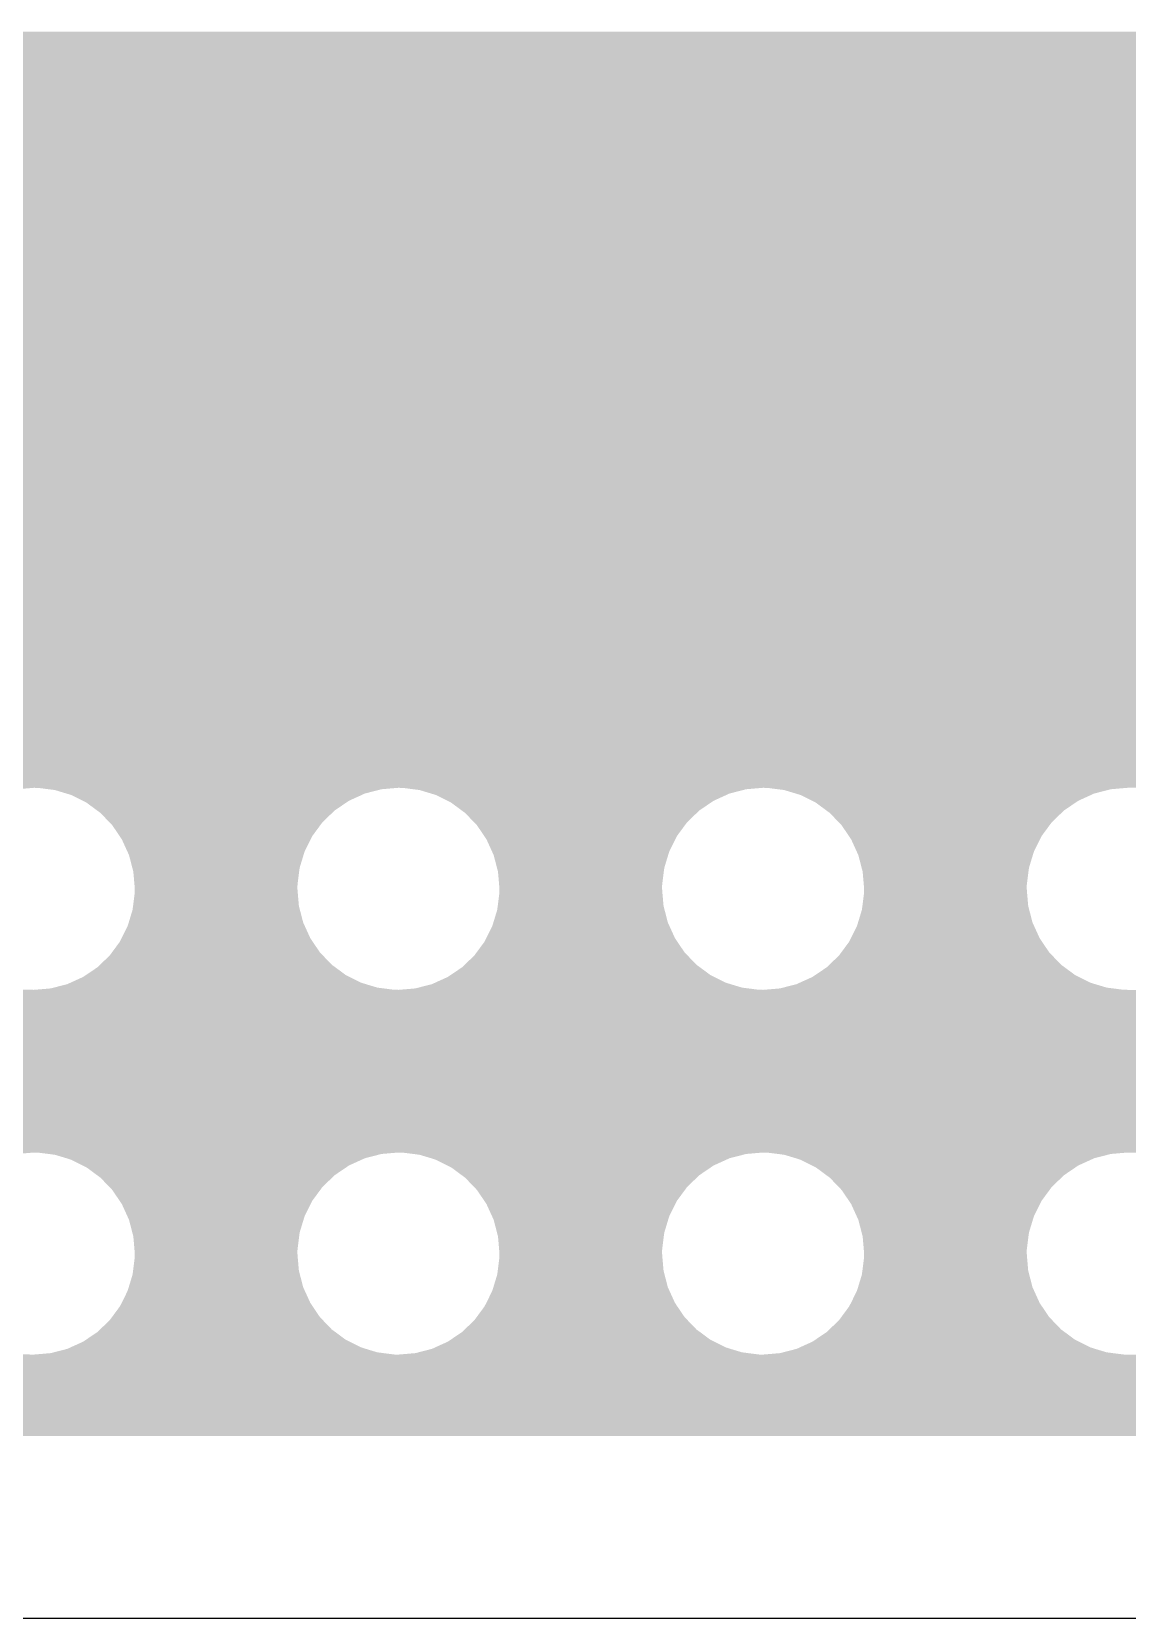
# Model space of a CAD drawing. Extents: x 295 to 953, y 10 to 290.
# Drawn here: x 816.61 to 834.16, y 78 to 103.41 of the extents above; entities that cross this region are included whole.
import ezdxf

# ---------------------------------------------------------------- set-up
doc = ezdxf.new("R2010")
doc.units = 0
doc.header["$LTSCALE"] = 5
doc.header["$MEASUREMENT"] = 0
doc.layers.add('PWR', color=7, linetype='CONTINUOUS')

msp = doc.modelspace()

# ---------------------------------------------------------------- linework, layer by layer
at = {"layer": 'PWR'}
msp.add_line((515.377, 78), (858.075, 78), dxfattribs=at)
for points in [[(676.581, 102.411), (676.581, 103.246), (862.053, 102.411), (862.053, 103.246)], [(807.88, 103.246), (808.099, 103.27), (862.053, 103.246), (862.053, 103.27)], [(808.099, 103.27), (808.309, 103.338), (862.053, 103.27), (862.053, 103.338)], [(808.309, 103.338), (808.445, 103.413), (862.053, 103.338), (862.053, 103.413)], [(751.743, 102.407), (751.651, 102.411), (862.053, 102.407), (862.053, 102.411)], [(751.959, 102.364), (751.743, 102.407), (862.053, 102.364), (862.053, 102.407)], [(752.161, 102.277), (751.959, 102.364), (862.053, 102.277), (862.053, 102.364)], [(752.341, 102.15), (752.161, 102.277), (862.053, 102.15), (862.053, 102.277)], [(752.49, 101.987), (752.341, 102.15), (862.053, 101.987), (862.053, 102.15)], [(752.601, 101.797), (752.49, 101.987), (862.053, 101.797), (862.053, 101.987)], [(752.64, 101.681), (752.601, 101.797), (862.053, 101.681), (862.053, 101.797)], [(756.124, 101.676), (756.032, 101.681), (845.085, 101.676), (845.123, 101.681)], [(756.222, 101.657), (756.124, 101.676), (844.904, 101.657), (845.085, 101.676)], [(756.34, 101.634), (756.222, 101.657), (844.833, 101.634), (844.904, 101.657)], [(756.447, 101.588), (756.34, 101.634), (844.694, 101.588), (844.833, 101.634)], [(756.543, 101.547), (756.447, 101.588), (844.623, 101.547), (844.694, 101.588)], [(756.641, 101.477), (756.543, 101.547), (844.504, 101.477), (844.623, 101.547)], [(756.723, 101.419), (756.641, 101.477), (844.441, 101.419), (844.504, 101.477)], [(756.806, 101.328), (756.723, 101.419), (844.341, 101.328), (844.441, 101.419)], [(756.872, 101.257), (756.806, 101.328), (844.29, 101.257), (844.341, 101.328)], [(756.935, 101.148), (756.872, 101.257), (844.214, 101.148), (844.29, 101.257)], [(756.983, 101.066), (756.935, 101.148), (844.178, 101.066), (844.214, 101.148)], [(757.023, 100.946), (756.983, 101.066), (844.127, 100.946), (844.178, 101.066)], [(757.052, 100.857), (757.023, 100.946), (844.109, 100.857), (844.127, 100.946)], [(757.065, 100.73), (757.052, 100.857), (844.084, 100.73), (844.109, 100.857)], [(757.075, 100.638), (757.065, 100.73), (844.08, 100.638), (844.084, 100.73)], [(757.071, 100.546), (757.075, 100.638), (844.09, 100.546), (844.08, 100.638)], [(757.029, 100.33), (757.046, 100.419), (844.133, 100.33), (844.103, 100.419)], [(757.046, 100.419), (757.071, 100.546), (844.103, 100.419), (844.09, 100.546)], [(756.865, 100.019), (756.941, 100.127), (844.284, 100.019), (844.22, 100.127)], [(756.941, 100.127), (756.977, 100.209), (844.22, 100.127), (844.172, 100.209)], [(756.977, 100.209), (757.029, 100.33), (844.172, 100.209), (844.133, 100.33)], [(756.714, 99.856), (756.814, 99.947), (844.432, 99.856), (844.349, 99.947)], [(756.814, 99.947), (756.865, 100.019), (844.349, 99.947), (844.284, 100.019)], [(756.07, 99.599), (756.252, 99.618), (845.031, 99.599), (844.933, 99.618)], [(756.252, 99.618), (756.322, 99.642), (844.933, 99.618), (844.815, 99.642)], [(756.322, 99.642), (756.461, 99.687), (844.815, 99.642), (844.709, 99.687)], [(756.461, 99.687), (756.532, 99.729), (844.709, 99.687), (844.612, 99.729)], [(756.532, 99.729), (756.651, 99.798), (844.612, 99.729), (844.514, 99.798)], [(756.651, 99.798), (756.714, 99.856), (844.514, 99.798), (844.432, 99.856)], [(676.581, 99.49), (676.581, 99.595), (862.053, 99.49), (862.053, 99.595)], [(746.631, 99.486), (746.539, 99.49), (862.053, 99.486), (862.053, 99.49)], [(746.847, 99.443), (746.631, 99.486), (862.053, 99.443), (862.053, 99.486)], [(747.05, 99.356), (746.847, 99.443), (862.053, 99.356), (862.053, 99.443)], [(756.032, 99.595), (756.07, 99.599), (845.123, 99.595), (845.031, 99.599)], [(747.229, 99.229), (747.05, 99.356), (862.053, 99.229), (862.053, 99.356)], [(747.378, 99.066), (747.229, 99.229), (862.053, 99.066), (862.053, 99.229)], [(747.49, 98.876), (747.378, 99.066), (862.053, 98.876), (862.053, 99.066)], [(747.559, 98.666), (747.49, 98.876), (862.053, 98.666), (862.053, 98.876)], [(747.582, 98.447), (747.559, 98.666), (862.053, 98.447), (862.053, 98.666)], [(747.535, 98.139), (747.578, 98.355), (848.636, 98.139), (849.155, 98.355)], [(747.578, 98.355), (747.581, 98.436), (849.155, 98.355), (849.349, 98.436)], [(747.581, 98.436), (747.582, 98.447), (849.349, 98.436), (849.405, 98.447)], [(747.487, 98.027), (747.535, 98.139), (848.367, 98.027), (848.636, 98.139)], [(747.321, 97.757), (747.448, 97.936), (848.082, 97.757), (848.261, 97.936)], [(747.448, 97.936), (747.474, 97.995), (848.261, 97.936), (848.32, 97.995)], [(747.474, 97.995), (747.487, 98.027), (848.32, 97.995), (848.367, 98.027)], [(746.968, 97.496), (747.158, 97.608), (847.821, 97.496), (847.933, 97.608)], [(747.158, 97.608), (747.321, 97.757), (847.933, 97.608), (848.082, 97.757)], [(676.581, 96.569), (676.581, 97.404), (846.894, 96.569), (847.729, 97.404)], [(746.539, 97.404), (746.758, 97.428), (847.729, 97.404), (847.752, 97.428)], [(746.758, 97.428), (746.968, 97.496), (847.752, 97.428), (847.821, 97.496)], [(799.209, 96.565), (799.117, 96.569), (846.89, 96.565), (846.894, 96.569)], [(799.425, 96.522), (799.209, 96.565), (846.847, 96.522), (846.89, 96.565)], [(799.628, 96.435), (799.425, 96.522), (846.76, 96.435), (846.847, 96.522)], [(799.807, 96.308), (799.628, 96.435), (846.632, 96.308), (846.76, 96.435)], [(799.956, 96.145), (799.807, 96.308), (846.47, 96.145), (846.632, 96.308)], [(800.068, 95.955), (799.956, 96.145), (846.28, 95.955), (846.47, 96.145)], [(800.106, 95.839), (800.068, 95.955), (846.164, 95.839), (846.28, 95.955)], [(805.051, 95.834), (804.959, 95.839), (846.159, 95.834), (846.164, 95.839)], [(805.267, 95.792), (805.051, 95.834), (846.117, 95.792), (846.159, 95.834)], [(805.47, 95.705), (805.267, 95.792), (846.03, 95.705), (846.117, 95.792)], [(805.649, 95.577), (805.47, 95.705), (845.902, 95.577), (846.03, 95.705)], [(805.798, 95.415), (805.649, 95.577), (845.74, 95.415), (845.902, 95.577)], [(805.91, 95.224), (805.798, 95.415), (845.549, 95.224), (845.74, 95.415)], [(805.979, 95.015), (805.91, 95.224), (845.34, 95.015), (845.549, 95.224)], [(806.002, 94.796), (805.979, 95.015), (845.121, 94.796), (845.34, 95.015)], [(805.998, 94.704), (806.002, 94.796), (845.029, 94.704), (845.121, 94.796)], [(805.96, 94.513), (805.998, 94.704), (844.838, 94.513), (845.029, 94.704)], [(805.741, 94.105), (805.868, 94.285), (844.659, 94.105), (844.732, 94.285)], [(805.868, 94.285), (805.946, 94.466), (844.732, 94.285), (844.807, 94.466)], [(805.946, 94.466), (805.955, 94.488), (844.807, 94.466), (844.821, 94.488)], [(805.955, 94.488), (805.96, 94.513), (844.821, 94.488), (844.838, 94.513)], [(805.578, 93.956), (805.741, 94.105), (844.597, 93.956), (844.659, 94.105)], [(804.959, 93.753), (805.178, 93.776), (844.514, 93.753), (844.523, 93.776)], [(805.178, 93.776), (805.388, 93.845), (844.523, 93.776), (844.552, 93.845)], [(805.388, 93.845), (805.578, 93.956), (844.552, 93.845), (844.597, 93.956)], [(798.676, 93.554), (798.611, 93.753), (844.432, 93.554), (844.514, 93.753)], [(798.684, 93.484), (798.676, 93.554), (844.404, 93.484), (844.432, 93.554)], [(798.689, 93.429), (798.684, 93.484), (844.393, 93.429), (844.404, 93.484)], [(798.699, 93.335), (798.689, 93.429), (844.393, 93.335), (844.393, 93.429)], [(798.695, 93.243), (798.699, 93.335), (844.393, 93.243), (844.393, 93.335)], [(798.566, 92.825), (798.653, 93.027), (844.393, 92.825), (844.393, 93.027)], [(798.653, 93.027), (798.695, 93.243), (844.393, 93.027), (844.393, 93.243)], [(798.438, 92.645), (798.566, 92.825), (844.393, 92.645), (844.393, 92.825)], [(798.275, 92.496), (798.438, 92.645), (844.393, 92.496), (844.393, 92.645)], [(721.929, 92.187), (721.975, 92.292), (844.393, 92.187), (844.393, 92.292)], [(797.657, 92.292), (797.876, 92.316), (844.393, 92.292), (844.393, 92.316)], [(797.876, 92.316), (798.085, 92.385), (844.393, 92.316), (844.393, 92.385)], [(798.085, 92.385), (798.275, 92.496), (844.393, 92.385), (844.393, 92.496)], [(807.972, 92.183), (807.88, 92.187), (844.393, 92.183), (844.393, 92.187)], [(808.188, 92.141), (807.972, 92.183), (844.393, 92.141), (844.393, 92.183)], [(808.391, 92.054), (808.188, 92.141), (844.393, 92.054), (844.393, 92.141)], [(808.57, 91.926), (808.391, 92.054), (844.393, 91.926), (844.393, 92.054)], [(808.719, 91.763), (808.57, 91.926), (844.393, 91.763), (844.393, 91.926)], [(808.831, 91.573), (808.719, 91.763), (844.393, 91.573), (844.393, 91.763)], [(808.9, 91.364), (808.831, 91.573), (844.393, 91.364), (844.393, 91.573)], [(808.906, 91.302), (808.9, 91.364), (844.393, 91.302), (844.393, 91.364)], [(808.909, 91.279), (808.906, 91.302), (816.369, 91.279), (816.643, 91.302)], [(816.709, 91.301), (816.643, 91.302), (822.469, 91.301), (822.485, 91.302)], [(816.883, 91.279), (816.709, 91.301), (822.211, 91.279), (822.469, 91.301)], [(816.982, 91.266), (816.883, 91.279), (822.163, 91.266), (822.211, 91.279)], [(817.168, 91.21), (816.982, 91.266), (821.945, 91.21), (822.163, 91.266)], [(822.551, 91.301), (822.485, 91.302), (828.311, 91.301), (828.327, 91.302)], [(822.725, 91.279), (822.551, 91.301), (828.053, 91.279), (828.311, 91.301)], [(822.824, 91.266), (822.725, 91.279), (828.005, 91.266), (828.053, 91.279)], [(823.01, 91.21), (822.824, 91.266), (827.787, 91.21), (828.005, 91.266)], [(828.393, 91.301), (828.327, 91.302), (834.153, 91.301), (834.169, 91.302)], [(828.567, 91.279), (828.393, 91.301), (833.895, 91.279), (834.153, 91.301)], [(828.666, 91.266), (828.567, 91.279), (833.847, 91.266), (833.895, 91.279)], [(828.852, 91.21), (828.666, 91.266), (833.629, 91.21), (833.847, 91.266)], [(817.245, 91.186), (817.168, 91.21), (821.894, 91.186), (821.945, 91.21)], [(817.424, 91.096), (817.245, 91.186), (821.695, 91.096), (821.894, 91.186)], [(817.49, 91.063), (817.424, 91.096), (821.646, 91.063), (821.695, 91.096)], [(817.653, 90.942), (817.49, 91.063), (821.468, 90.942), (821.646, 91.063)], [(823.087, 91.186), (823.01, 91.21), (827.736, 91.186), (827.787, 91.21)], [(823.266, 91.096), (823.087, 91.186), (827.537, 91.096), (827.736, 91.186)], [(823.332, 91.063), (823.266, 91.096), (827.488, 91.063), (827.537, 91.096)], [(823.495, 90.942), (823.332, 91.063), (827.31, 90.942), (827.488, 91.063)], [(828.929, 91.186), (828.852, 91.21), (833.578, 91.186), (833.629, 91.21)], [(829.108, 91.096), (828.929, 91.186), (833.379, 91.096), (833.578, 91.186)], [(829.174, 91.063), (829.108, 91.096), (833.33, 91.063), (833.379, 91.096)], [(829.337, 90.942), (829.174, 91.063), (833.152, 90.942), (833.33, 91.063)], [(817.711, 90.9), (817.653, 90.942), (821.423, 90.9), (821.468, 90.942)], [(817.853, 90.752), (817.711, 90.9), (821.269, 90.752), (821.423, 90.9)], [(817.901, 90.702), (817.853, 90.752), (821.232, 90.702), (821.269, 90.752)], [(823.553, 90.9), (823.495, 90.942), (827.265, 90.9), (827.31, 90.942)], [(823.695, 90.752), (823.553, 90.9), (827.111, 90.752), (827.265, 90.9)], [(823.743, 90.702), (823.695, 90.752), (827.074, 90.702), (827.111, 90.752)], [(829.395, 90.9), (829.337, 90.942), (833.107, 90.9), (833.152, 90.942)], [(829.537, 90.752), (829.395, 90.9), (832.953, 90.752), (833.107, 90.9)], [(829.585, 90.702), (829.537, 90.752), (832.916, 90.702), (832.953, 90.752)], [(818.017, 90.531), (817.901, 90.702), (821.106, 90.531), (821.232, 90.702)], [(818.055, 90.474), (818.017, 90.531), (821.078, 90.474), (821.106, 90.531)], [(818.141, 90.285), (818.055, 90.474), (820.983, 90.285), (821.078, 90.474)], [(823.859, 90.531), (823.743, 90.702), (826.948, 90.531), (827.074, 90.702)], [(823.897, 90.474), (823.859, 90.531), (826.92, 90.474), (826.948, 90.531)], [(823.983, 90.285), (823.897, 90.474), (826.825, 90.285), (826.92, 90.474)], [(829.701, 90.531), (829.585, 90.702), (832.79, 90.531), (832.916, 90.702)], [(829.739, 90.474), (829.701, 90.531), (832.762, 90.474), (832.79, 90.531)], [(829.825, 90.285), (829.739, 90.474), (832.667, 90.285), (832.762, 90.474)], [(818.169, 90.224), (818.141, 90.285), (820.964, 90.224), (820.983, 90.285)], [(818.221, 90.023), (818.169, 90.224), (820.903, 90.023), (820.964, 90.224)], [(824.011, 90.224), (823.983, 90.285), (826.806, 90.224), (826.825, 90.285)], [(824.063, 90.023), (824.011, 90.224), (826.745, 90.023), (826.806, 90.224)], [(829.853, 90.224), (829.825, 90.285), (832.648, 90.224), (832.667, 90.285)], [(829.905, 90.023), (829.853, 90.224), (832.587, 90.023), (832.648, 90.224)], [(818.238, 89.958), (818.221, 90.023), (820.894, 89.958), (820.903, 90.023)], [(824.08, 89.958), (824.063, 90.023), (826.736, 89.958), (826.745, 90.023)], [(829.922, 89.958), (829.905, 90.023), (832.578, 89.958), (832.587, 90.023)], [(818.256, 89.75), (818.238, 89.958), (820.868, 89.75), (820.894, 89.958)], [(818.261, 89.684), (818.256, 89.75), (820.867, 89.684), (820.868, 89.75)], [(824.098, 89.75), (824.08, 89.958), (826.71, 89.75), (826.736, 89.958)], [(824.103, 89.684), (824.098, 89.75), (826.709, 89.684), (826.71, 89.75)], [(829.94, 89.75), (829.922, 89.958), (832.552, 89.75), (832.578, 89.958)], [(829.945, 89.684), (829.94, 89.75), (832.551, 89.684), (832.552, 89.75)], [(818.234, 89.41), (818.26, 89.618), (820.89, 89.41), (820.872, 89.618)], [(818.26, 89.618), (818.261, 89.684), (820.872, 89.618), (820.867, 89.684)], [(824.076, 89.41), (824.102, 89.618), (826.732, 89.41), (826.714, 89.618)], [(824.102, 89.618), (824.103, 89.684), (826.714, 89.618), (826.709, 89.684)], [(829.918, 89.41), (829.944, 89.618), (832.574, 89.41), (832.556, 89.618)], [(829.944, 89.618), (829.945, 89.684), (832.556, 89.618), (832.551, 89.684)], [(818.164, 89.144), (818.225, 89.345), (820.959, 89.144), (820.907, 89.345)], [(818.225, 89.345), (818.234, 89.41), (820.907, 89.345), (820.89, 89.41)], [(824.006, 89.144), (824.067, 89.345), (826.801, 89.144), (826.749, 89.345)], [(824.067, 89.345), (824.076, 89.41), (826.749, 89.345), (826.732, 89.41)], [(829.848, 89.144), (829.909, 89.345), (832.643, 89.144), (832.591, 89.345)], [(829.909, 89.345), (829.918, 89.41), (832.591, 89.345), (832.574, 89.41)], [(818.051, 88.894), (818.145, 89.083), (821.073, 88.894), (820.987, 89.083)], [(818.145, 89.083), (818.164, 89.144), (820.987, 89.083), (820.959, 89.144)], [(823.893, 88.894), (823.987, 89.083), (826.915, 88.894), (826.829, 89.083)], [(823.987, 89.083), (824.006, 89.144), (826.829, 89.083), (826.801, 89.144)], [(829.735, 88.894), (829.829, 89.083), (832.757, 88.894), (832.671, 89.083)], [(829.829, 89.083), (829.848, 89.144), (832.671, 89.083), (832.643, 89.144)], [(817.896, 88.666), (818.022, 88.837), (821.227, 88.666), (821.111, 88.837)], [(818.022, 88.837), (818.051, 88.894), (821.111, 88.837), (821.073, 88.894)], [(823.738, 88.666), (823.864, 88.837), (827.069, 88.666), (826.953, 88.837)], [(823.864, 88.837), (823.893, 88.894), (826.953, 88.837), (826.915, 88.894)], [(829.58, 88.666), (829.706, 88.837), (832.911, 88.666), (832.795, 88.837)], [(829.706, 88.837), (829.735, 88.894), (832.795, 88.837), (832.757, 88.894)], [(817.661, 88.426), (817.705, 88.468), (821.475, 88.426), (821.417, 88.468)], [(817.705, 88.468), (817.859, 88.616), (821.417, 88.468), (821.275, 88.616)], [(817.859, 88.616), (817.896, 88.666), (821.275, 88.616), (821.227, 88.666)], [(823.503, 88.426), (823.547, 88.468), (827.317, 88.426), (827.259, 88.468)], [(823.547, 88.468), (823.701, 88.616), (827.259, 88.468), (827.117, 88.616)], [(823.701, 88.616), (823.738, 88.666), (827.117, 88.616), (827.069, 88.666)], [(829.345, 88.426), (829.389, 88.468), (833.159, 88.426), (833.101, 88.468)], [(829.389, 88.468), (829.543, 88.616), (833.101, 88.468), (832.959, 88.616)], [(829.543, 88.616), (829.58, 88.666), (832.959, 88.616), (832.911, 88.666)], [(817.234, 88.182), (817.433, 88.272), (821.884, 88.182), (821.705, 88.272)], [(817.433, 88.272), (817.482, 88.305), (821.705, 88.272), (821.638, 88.305)], [(817.482, 88.305), (817.661, 88.426), (821.638, 88.305), (821.475, 88.426)], [(823.076, 88.182), (823.275, 88.272), (827.726, 88.182), (827.547, 88.272)], [(823.275, 88.272), (823.324, 88.305), (827.547, 88.272), (827.48, 88.305)], [(823.324, 88.305), (823.503, 88.426), (827.48, 88.305), (827.317, 88.426)], [(828.918, 88.182), (829.117, 88.272), (833.568, 88.182), (833.389, 88.272)], [(829.117, 88.272), (829.166, 88.305), (833.389, 88.272), (833.322, 88.305)], [(829.166, 88.305), (829.345, 88.426), (833.322, 88.305), (833.159, 88.426)], [(749.726, 87.915), (749.756, 88.066), (844.393, 87.915), (844.393, 88.066)], [(749.756, 88.066), (749.756, 88.067), (816.643, 88.066), (816.577, 88.067)], [(816.643, 88.066), (816.659, 88.067), (822.485, 88.066), (822.419, 88.067)], [(816.659, 88.067), (816.917, 88.089), (822.419, 88.067), (822.245, 88.089)], [(816.917, 88.089), (816.965, 88.102), (822.245, 88.089), (822.146, 88.102)], [(816.965, 88.102), (817.183, 88.158), (822.146, 88.102), (821.96, 88.158)], [(817.183, 88.158), (817.234, 88.182), (821.96, 88.158), (821.884, 88.182)], [(822.485, 88.066), (822.501, 88.067), (828.327, 88.066), (828.261, 88.067)], [(822.501, 88.067), (822.759, 88.089), (828.261, 88.067), (828.087, 88.089)], [(822.759, 88.089), (822.807, 88.102), (828.087, 88.089), (827.988, 88.102)], [(822.807, 88.102), (823.025, 88.158), (827.988, 88.102), (827.802, 88.158)], [(823.025, 88.158), (823.076, 88.182), (827.802, 88.158), (827.726, 88.182)], [(828.327, 88.066), (828.343, 88.067), (834.169, 88.066), (834.103, 88.067)], [(828.343, 88.067), (828.601, 88.089), (834.103, 88.067), (833.929, 88.089)], [(828.601, 88.089), (828.649, 88.102), (833.929, 88.089), (833.83, 88.102)], [(828.649, 88.102), (828.867, 88.158), (833.83, 88.102), (833.644, 88.158)], [(828.867, 88.158), (828.918, 88.182), (833.644, 88.158), (833.568, 88.182)], [(749.511, 87.533), (749.639, 87.713), (844.393, 87.533), (844.393, 87.713)], [(749.639, 87.713), (749.726, 87.915), (844.393, 87.713), (844.393, 87.915)], [(749.349, 87.384), (749.511, 87.533), (844.393, 87.384), (844.393, 87.533)], [(699.154, 87.095), (699.207, 87.181), (844.393, 87.095), (844.393, 87.181)], [(748.73, 87.181), (748.949, 87.204), (844.393, 87.181), (844.393, 87.204)], [(748.949, 87.204), (749.158, 87.273), (844.393, 87.204), (844.393, 87.273)], [(749.158, 87.273), (749.349, 87.384), (844.393, 87.273), (844.393, 87.384)], [(698.959, 86.868), (699.154, 87.095), (844.393, 86.868), (844.393, 87.095)], [(698.476, 86.52), (698.731, 86.675), (844.393, 86.52), (844.393, 86.675)], [(698.731, 86.675), (698.959, 86.868), (844.393, 86.675), (844.393, 86.868)], [(697.91, 86.336), (698.2, 86.406), (844.393, 86.336), (844.393, 86.406)], [(698.2, 86.406), (698.476, 86.52), (844.393, 86.406), (844.393, 86.52)], [(676.581, 85.615), (676.581, 86.313), (844.393, 85.615), (844.393, 86.313)], [(697.612, 86.313), (697.91, 86.336), (844.393, 86.313), (844.393, 86.336)], [(782.413, 85.611), (782.321, 85.615), (844.393, 85.611), (844.393, 85.615)], [(782.629, 85.568), (782.413, 85.611), (844.393, 85.568), (844.393, 85.611)], [(782.832, 85.481), (782.629, 85.568), (844.393, 85.481), (844.393, 85.568)], [(782.862, 85.46), (782.832, 85.481), (844.393, 85.46), (844.393, 85.481)], [(782.895, 85.437), (782.862, 85.46), (816.369, 85.437), (816.643, 85.46)], [(816.709, 85.459), (816.643, 85.46), (822.469, 85.459), (822.485, 85.46)], [(816.883, 85.437), (816.709, 85.459), (822.211, 85.437), (822.469, 85.459)], [(816.982, 85.424), (816.883, 85.437), (822.163, 85.424), (822.211, 85.437)], [(817.168, 85.368), (816.982, 85.424), (821.945, 85.368), (822.163, 85.424)], [(822.551, 85.459), (822.485, 85.46), (828.311, 85.459), (828.327, 85.46)], [(822.725, 85.437), (822.551, 85.459), (828.053, 85.437), (828.311, 85.459)], [(822.824, 85.424), (822.725, 85.437), (828.005, 85.424), (828.053, 85.437)], [(823.01, 85.368), (822.824, 85.424), (827.787, 85.368), (828.005, 85.424)], [(828.393, 85.459), (828.327, 85.46), (834.153, 85.459), (834.169, 85.46)], [(828.567, 85.437), (828.393, 85.459), (833.895, 85.437), (834.153, 85.459)], [(828.666, 85.424), (828.567, 85.437), (833.847, 85.424), (833.895, 85.437)], [(828.852, 85.368), (828.666, 85.424), (833.629, 85.368), (833.847, 85.424)], [(817.245, 85.344), (817.168, 85.368), (821.894, 85.344), (821.945, 85.368)], [(817.424, 85.254), (817.245, 85.344), (821.695, 85.254), (821.894, 85.344)], [(817.49, 85.221), (817.424, 85.254), (821.646, 85.221), (821.695, 85.254)], [(817.653, 85.1), (817.49, 85.221), (821.468, 85.1), (821.646, 85.221)], [(823.087, 85.344), (823.01, 85.368), (827.736, 85.344), (827.787, 85.368)], [(823.266, 85.254), (823.087, 85.344), (827.537, 85.254), (827.736, 85.344)], [(823.332, 85.221), (823.266, 85.254), (827.488, 85.221), (827.537, 85.254)], [(823.495, 85.1), (823.332, 85.221), (827.31, 85.1), (827.488, 85.221)], [(828.929, 85.344), (828.852, 85.368), (833.578, 85.344), (833.629, 85.368)], [(829.108, 85.254), (828.929, 85.344), (833.379, 85.254), (833.578, 85.344)], [(829.174, 85.221), (829.108, 85.254), (833.33, 85.221), (833.379, 85.254)], [(829.337, 85.1), (829.174, 85.221), (833.152, 85.1), (833.33, 85.221)], [(817.711, 85.058), (817.653, 85.1), (821.423, 85.058), (821.468, 85.1)], [(817.853, 84.91), (817.711, 85.058), (821.269, 84.91), (821.423, 85.058)], [(817.901, 84.86), (817.853, 84.91), (821.232, 84.86), (821.269, 84.91)], [(823.553, 85.058), (823.495, 85.1), (827.265, 85.058), (827.31, 85.1)], [(823.695, 84.91), (823.553, 85.058), (827.111, 84.91), (827.265, 85.058)], [(823.743, 84.86), (823.695, 84.91), (827.074, 84.86), (827.111, 84.91)], [(829.395, 85.058), (829.337, 85.1), (833.107, 85.058), (833.152, 85.1)], [(829.537, 84.91), (829.395, 85.058), (832.953, 84.91), (833.107, 85.058)], [(829.585, 84.86), (829.537, 84.91), (832.916, 84.86), (832.953, 84.91)], [(818.017, 84.689), (817.901, 84.86), (821.106, 84.689), (821.232, 84.86)], [(818.055, 84.632), (818.017, 84.689), (821.078, 84.632), (821.106, 84.689)], [(818.141, 84.443), (818.055, 84.632), (820.983, 84.443), (821.078, 84.632)], [(823.859, 84.689), (823.743, 84.86), (826.948, 84.689), (827.074, 84.86)], [(823.897, 84.632), (823.859, 84.689), (826.92, 84.632), (826.948, 84.689)], [(823.983, 84.443), (823.897, 84.632), (826.825, 84.443), (826.92, 84.632)], [(829.701, 84.689), (829.585, 84.86), (832.79, 84.689), (832.916, 84.86)], [(829.739, 84.632), (829.701, 84.689), (832.762, 84.632), (832.79, 84.689)], [(829.825, 84.443), (829.739, 84.632), (832.667, 84.443), (832.762, 84.632)], [(818.169, 84.382), (818.141, 84.443), (820.964, 84.382), (820.983, 84.443)], [(818.221, 84.181), (818.169, 84.382), (820.903, 84.181), (820.964, 84.382)], [(824.011, 84.382), (823.983, 84.443), (826.806, 84.382), (826.825, 84.443)], [(824.063, 84.181), (824.011, 84.382), (826.745, 84.181), (826.806, 84.382)], [(829.853, 84.382), (829.825, 84.443), (832.648, 84.382), (832.667, 84.443)], [(829.905, 84.181), (829.853, 84.382), (832.587, 84.181), (832.648, 84.382)], [(818.238, 84.116), (818.221, 84.181), (820.894, 84.116), (820.903, 84.181)], [(824.08, 84.116), (824.063, 84.181), (826.736, 84.116), (826.745, 84.181)], [(829.922, 84.116), (829.905, 84.181), (832.578, 84.116), (832.587, 84.181)], [(818.256, 83.908), (818.238, 84.116), (820.868, 83.908), (820.894, 84.116)], [(818.261, 83.842), (818.256, 83.908), (820.867, 83.842), (820.868, 83.908)], [(824.098, 83.908), (824.08, 84.116), (826.71, 83.908), (826.736, 84.116)], [(824.103, 83.842), (824.098, 83.908), (826.709, 83.842), (826.71, 83.908)], [(829.94, 83.908), (829.922, 84.116), (832.552, 83.908), (832.578, 84.116)], [(829.945, 83.842), (829.94, 83.908), (832.551, 83.842), (832.552, 83.908)], [(818.234, 83.568), (818.26, 83.776), (820.89, 83.568), (820.872, 83.776)], [(818.26, 83.776), (818.261, 83.842), (820.872, 83.776), (820.867, 83.842)], [(824.076, 83.568), (824.102, 83.776), (826.732, 83.568), (826.714, 83.776)], [(824.102, 83.776), (824.103, 83.842), (826.714, 83.776), (826.709, 83.842)], [(829.918, 83.568), (829.944, 83.776), (832.574, 83.568), (832.556, 83.776)], [(829.944, 83.776), (829.945, 83.842), (832.556, 83.776), (832.551, 83.842)], [(818.164, 83.302), (818.225, 83.503), (820.959, 83.302), (820.907, 83.503)], [(818.225, 83.503), (818.234, 83.568), (820.907, 83.503), (820.89, 83.568)], [(824.006, 83.302), (824.067, 83.503), (826.801, 83.302), (826.749, 83.503)], [(824.067, 83.503), (824.076, 83.568), (826.749, 83.503), (826.732, 83.568)], [(829.848, 83.302), (829.909, 83.503), (832.643, 83.302), (832.591, 83.503)], [(829.909, 83.503), (829.918, 83.568), (832.591, 83.503), (832.574, 83.568)], [(818.051, 83.052), (818.145, 83.241), (821.073, 83.052), (820.987, 83.241)], [(818.145, 83.241), (818.164, 83.302), (820.987, 83.241), (820.959, 83.302)], [(823.893, 83.052), (823.987, 83.241), (826.915, 83.052), (826.829, 83.241)], [(823.987, 83.241), (824.006, 83.302), (826.829, 83.241), (826.801, 83.302)], [(829.735, 83.052), (829.829, 83.241), (832.757, 83.052), (832.671, 83.241)], [(829.829, 83.241), (829.848, 83.302), (832.671, 83.241), (832.643, 83.302)], [(817.896, 82.824), (818.022, 82.995), (821.227, 82.824), (821.111, 82.995)], [(818.022, 82.995), (818.051, 83.052), (821.111, 82.995), (821.073, 83.052)], [(823.738, 82.824), (823.864, 82.995), (827.069, 82.824), (826.953, 82.995)], [(823.864, 82.995), (823.893, 83.052), (826.953, 82.995), (826.915, 83.052)], [(829.58, 82.824), (829.706, 82.995), (832.911, 82.824), (832.795, 82.995)], [(829.706, 82.995), (829.735, 83.052), (832.795, 82.995), (832.757, 83.052)], [(817.661, 82.584), (817.705, 82.626), (821.475, 82.584), (821.417, 82.626)], [(817.705, 82.626), (817.859, 82.774), (821.417, 82.626), (821.275, 82.774)], [(817.859, 82.774), (817.896, 82.824), (821.275, 82.774), (821.227, 82.824)], [(823.503, 82.584), (823.547, 82.626), (827.317, 82.584), (827.259, 82.626)], [(823.547, 82.626), (823.701, 82.774), (827.259, 82.626), (827.117, 82.774)], [(823.701, 82.774), (823.738, 82.824), (827.117, 82.774), (827.069, 82.824)], [(829.345, 82.584), (829.389, 82.626), (833.159, 82.584), (833.101, 82.626)], [(829.389, 82.626), (829.543, 82.774), (833.101, 82.626), (832.959, 82.774)], [(829.543, 82.774), (829.58, 82.824), (832.959, 82.774), (832.911, 82.824)], [(817.183, 82.316), (817.234, 82.34), (821.96, 82.316), (821.884, 82.34)], [(817.234, 82.34), (817.433, 82.43), (821.884, 82.34), (821.705, 82.43)], [(817.433, 82.43), (817.482, 82.463), (821.705, 82.43), (821.638, 82.463)], [(817.482, 82.463), (817.661, 82.584), (821.638, 82.463), (821.475, 82.584)], [(823.025, 82.316), (823.076, 82.34), (827.802, 82.316), (827.726, 82.34)], [(823.076, 82.34), (823.275, 82.43), (827.726, 82.34), (827.547, 82.43)], [(823.275, 82.43), (823.324, 82.463), (827.547, 82.43), (827.48, 82.463)], [(823.324, 82.463), (823.503, 82.584), (827.48, 82.463), (827.317, 82.584)], [(828.867, 82.316), (828.918, 82.34), (833.644, 82.316), (833.568, 82.34)], [(828.918, 82.34), (829.117, 82.43), (833.568, 82.34), (833.389, 82.43)], [(829.117, 82.43), (829.166, 82.463), (833.389, 82.43), (833.322, 82.463)], [(829.166, 82.463), (829.345, 82.584), (833.322, 82.463), (833.159, 82.584)], [(811.797, 82.073), (811.827, 82.224), (844.393, 82.073), (844.393, 82.224)], [(811.827, 82.224), (811.827, 82.225), (816.643, 82.224), (816.577, 82.225)], [(816.643, 82.224), (816.659, 82.225), (822.485, 82.224), (822.419, 82.225)], [(816.659, 82.225), (816.917, 82.247), (822.419, 82.225), (822.245, 82.247)], [(816.917, 82.247), (816.965, 82.26), (822.245, 82.247), (822.146, 82.26)], [(816.965, 82.26), (817.183, 82.316), (822.146, 82.26), (821.96, 82.316)], [(822.485, 82.224), (822.501, 82.225), (828.327, 82.224), (828.261, 82.225)], [(822.501, 82.225), (822.759, 82.247), (828.261, 82.225), (828.087, 82.247)], [(822.759, 82.247), (822.807, 82.26), (828.087, 82.247), (827.988, 82.26)], [(822.807, 82.26), (823.025, 82.316), (827.988, 82.26), (827.802, 82.316)], [(828.327, 82.224), (828.343, 82.225), (834.169, 82.224), (834.103, 82.225)], [(828.343, 82.225), (828.601, 82.247), (834.103, 82.225), (833.929, 82.247)], [(828.601, 82.247), (828.649, 82.26), (833.929, 82.247), (833.83, 82.26)], [(828.649, 82.26), (828.867, 82.316), (833.83, 82.26), (833.644, 82.316)], [(811.583, 81.691), (811.71, 81.871), (844.393, 81.691), (844.393, 81.871)], [(811.71, 81.871), (811.797, 82.073), (844.393, 81.871), (844.393, 82.073)], [(811.42, 81.542), (811.583, 81.691), (844.393, 81.542), (844.393, 81.691)], [(676.581, 81.234), (676.581, 81.339), (844.393, 81.234), (844.393, 81.339)], [(810.801, 81.339), (811.02, 81.362), (844.393, 81.339), (844.393, 81.362)], [(811.02, 81.362), (811.23, 81.431), (844.393, 81.362), (844.393, 81.431)], [(811.23, 81.431), (811.42, 81.542), (844.393, 81.431), (844.393, 81.542)], [(790.52, 81.22), (790.354, 81.234), (844.393, 81.22), (844.393, 81.234)], [(790.732, 81.163), (790.52, 81.22), (844.393, 81.163), (844.393, 81.22)], [(790.928, 81.061), (790.732, 81.163), (844.393, 81.061), (844.393, 81.163)], [(791.07, 80.944), (790.928, 81.061), (844.393, 80.944), (844.393, 81.061)], [(791.098, 80.922), (791.07, 80.944), (844.394, 80.922), (844.393, 80.944)], [(791.098, 80.921), (791.098, 80.922), (844.394, 80.921), (844.394, 80.922)]]:
    msp.add_solid(points, dxfattribs=at)

doc.saveas('drawing.dxf')
